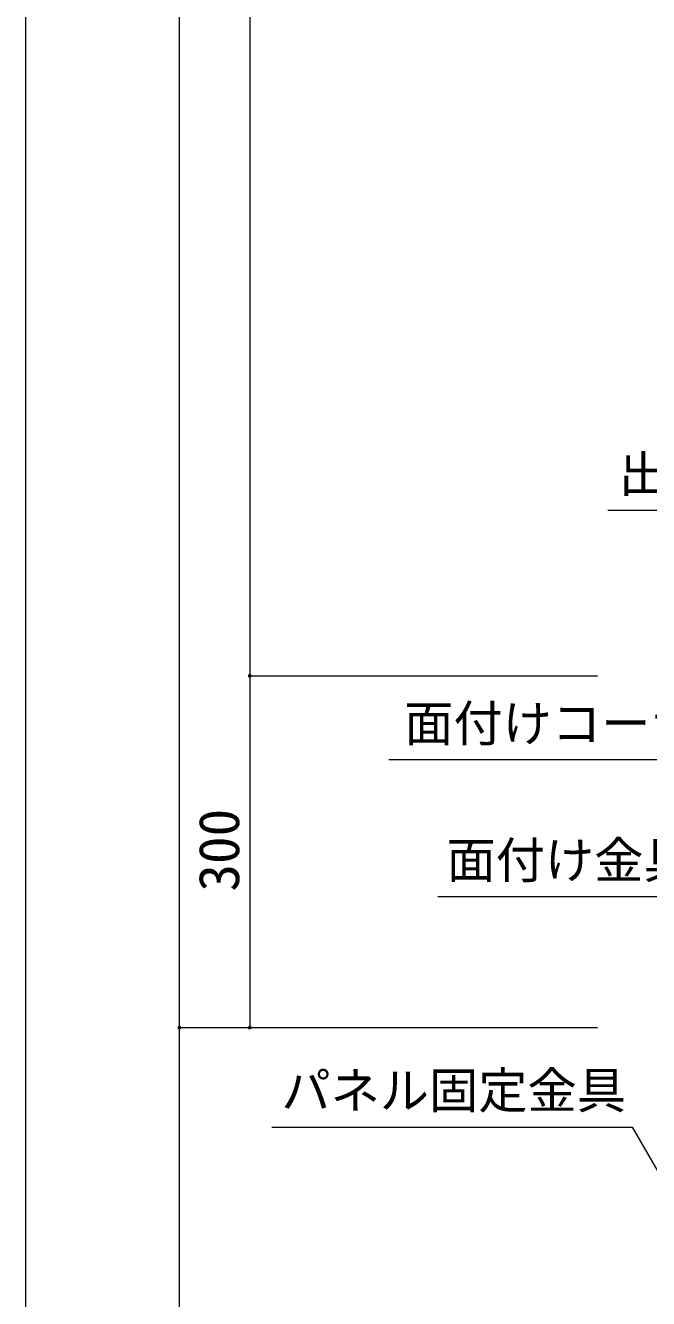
# Model space of a CAD drawing. Units: millimetres, scale not verified. Extents: x -4000 to 4000, y -2770 to 2770.
# Drawn here: x -4000 to -3468, y -598 to 487 of the extents above; entities that cross this region are included whole.
import ezdxf
from ezdxf.enums import TextEntityAlignment as Align

# ---------------------------------------------------------------- set-up
doc = ezdxf.new("R2010")
doc.units = ezdxf.units.MM
doc.header["$LTSCALE"] = 20
for name, color, linetype, lineweight in [('0-0_8図面枠', 5, 'Continuous', 9), ('0-E_1-7', 7, 'Continuous', 9), ('0-F_1-8', 3, 'Continuous', 9)]:
    doc.layers.add(name, color=color, linetype=linetype, lineweight=lineweight)
doc.styles.add('ＭＳ ゴシック', font='')
doc.styles.get('ＭＳ ゴシック').set_extended_font_data('MS Gothic')

msp = doc.modelspace()

# ---------------------------------------------------------------- linework, layer by layer
at = {"layer": '0-0_8図面枠'}
msp.add_lwpolyline([(-3999.87, -2769.93), (4000.13, -2769.93), (4000.13, 2770.07), (-3999.87, 2770.07)], close=True, dxfattribs=at)
at = {"layer": '0-E_1-7', "color": 3}
for p, q in [((-3868.54, -367.24), (-3868.54, 1666.26)), ((-3808.54, 1566.26), (-3808.54, -67.24)), ((-3808.54, -67.24), (-3808.54, -367.24)), ((-3808.54, -67.24), (-3511.93, -67.24)), ((-3868.54, -367.24), (-3511.93, -367.24)), ((-3868.54, -1867.24), (-3868.54, -367.24))]:
    msp.add_line(p, q, dxfattribs=at)
at = {"layer": '0-E_1-7'}
for points in [[(-3810.11, -66.94), (-3808.54, -67.24), (-3810.14, -67.14)], [(-3810.14, -67.14), (-3808.54, -67.24), (-3810.14, -67.24)], [(-3808.54, -67.24), (-3810.13, -67.44), (-3810.14, -67.24)], [(-3808.54, -67.24), (-3810.09, -67.63), (-3810.13, -67.44)], [(-3810.06, -66.74), (-3808.54, -67.24), (-3810.11, -66.94)], [(-3808.54, -67.24), (-3810.03, -67.83), (-3810.09, -67.63)], [(-3809.99, -66.55), (-3808.54, -67.24), (-3810.06, -66.74)], [(-3808.54, -67.24), (-3809.94, -68.01), (-3810.03, -67.83)], [(-3809.89, -66.38), (-3808.54, -67.24), (-3809.99, -66.55)], [(-3808.54, -67.24), (-3809.84, -68.18), (-3809.94, -68.01)], [(-3809.77, -66.22), (-3808.54, -67.24), (-3809.89, -66.38)], [(-3808.54, -67.24), (-3809.71, -68.33), (-3809.84, -68.18)], [(-3809.64, -66.07), (-3808.54, -67.24), (-3809.77, -66.22)], [(-3808.54, -67.24), (-3809.56, -68.47), (-3809.71, -68.33)], [(-3809.48, -65.94), (-3808.54, -67.24), (-3809.64, -66.07)], [(-3808.54, -67.24), (-3809.4, -68.59), (-3809.56, -68.47)], [(-3809.31, -65.83), (-3808.54, -67.24), (-3809.48, -65.94)], [(-3808.54, -67.24), (-3809.22, -68.68), (-3809.4, -68.59)], [(-3809.13, -65.75), (-3808.54, -67.24), (-3809.31, -65.83)], [(-3808.54, -67.24), (-3809.04, -68.76), (-3809.22, -68.68)], [(-3808.94, -65.69), (-3808.54, -67.24), (-3809.13, -65.75)], [(-3808.54, -67.24), (-3808.84, -68.81), (-3809.04, -68.76)], [(-3808.74, -65.65), (-3808.54, -67.24), (-3808.94, -65.69)], [(-3808.54, -67.24), (-3808.64, -68.83), (-3808.84, -68.81)], [(-3808.54, -65.64), (-3808.54, -67.24), (-3808.74, -65.65)], [(-3808.54, -67.24), (-3808.54, -68.84), (-3808.64, -68.83)], [(-3808.54, -65.64), (-3806.94, -67.24), (-3808.54, -67.24)], [(-3808.44, -65.64), (-3806.94, -67.24), (-3808.54, -65.64)], [(-3808.54, -67.24), (-3808.34, -68.82), (-3808.54, -68.84)], [(-3806.94, -67.24), (-3808.34, -68.82), (-3808.54, -67.24)], [(-3808.24, -65.66), (-3806.94, -67.24), (-3808.44, -65.64)], [(-3806.94, -67.24), (-3808.14, -68.79), (-3808.34, -68.82)], [(-3808.05, -65.71), (-3806.94, -67.24), (-3808.24, -65.66)], [(-3806.94, -67.24), (-3807.95, -68.72), (-3808.14, -68.79)], [(-3807.86, -65.79), (-3806.94, -67.24), (-3808.05, -65.71)], [(-3806.94, -67.24), (-3807.77, -68.64), (-3807.95, -68.72)], [(-3807.68, -65.89), (-3806.94, -67.24), (-3807.86, -65.79)], [(-3806.94, -67.24), (-3807.6, -68.53), (-3807.77, -68.64)], [(-3807.52, -66), (-3806.94, -67.24), (-3807.68, -65.89)], [(-3806.94, -67.24), (-3807.45, -68.4), (-3807.6, -68.53)], [(-3807.38, -66.14), (-3806.94, -67.24), (-3807.52, -66)], [(-3806.94, -67.24), (-3807.31, -68.26), (-3807.45, -68.4)], [(-3807.25, -66.3), (-3806.94, -67.24), (-3807.38, -66.14)], [(-3806.94, -67.24), (-3807.19, -68.09), (-3807.31, -68.26)], [(-3807.14, -66.47), (-3806.94, -67.24), (-3807.25, -66.3)], [(-3806.94, -67.24), (-3807.09, -67.92), (-3807.19, -68.09)], [(-3807.05, -66.65), (-3806.94, -67.24), (-3807.14, -66.47)], [(-3806.94, -67.24), (-3807.02, -67.73), (-3807.09, -67.92)], [(-3806.99, -66.84), (-3806.94, -67.24), (-3807.05, -66.65)], [(-3806.94, -67.24), (-3806.97, -67.54), (-3807.02, -67.73)], [(-3806.95, -67.04), (-3806.94, -67.24), (-3806.99, -66.84)], [(-3806.94, -67.24), (-3806.94, -67.34), (-3806.97, -67.54)], [(-3870.11, -366.94), (-3868.54, -367.24), (-3870.14, -367.14)], [(-3870.14, -367.14), (-3868.54, -367.24), (-3870.14, -367.24)], [(-3870.14, -367.24), (-3870.09, -367.63), (-3870.13, -367.44)], [(-3868.54, -367.24), (-3870.09, -367.63), (-3870.14, -367.24)], [(-3870.06, -366.74), (-3868.54, -367.24), (-3870.11, -366.94)], [(-3868.54, -367.24), (-3870.03, -367.83), (-3870.09, -367.63)], [(-3869.99, -366.55), (-3868.54, -367.24), (-3870.06, -366.74)], [(-3868.54, -367.24), (-3869.94, -368.01), (-3870.03, -367.83)], [(-3869.89, -366.38), (-3868.54, -367.24), (-3869.99, -366.55)], [(-3868.54, -367.24), (-3869.84, -368.18), (-3869.94, -368.01)], [(-3869.77, -366.22), (-3868.54, -367.24), (-3869.89, -366.38)], [(-3868.54, -367.24), (-3869.71, -368.33), (-3869.84, -368.18)], [(-3869.64, -366.07), (-3868.54, -367.24), (-3869.77, -366.22)], [(-3868.54, -367.24), (-3869.56, -368.47), (-3869.71, -368.33)], [(-3869.48, -365.94), (-3868.54, -367.24), (-3869.64, -366.07)], [(-3868.54, -367.24), (-3869.4, -368.59), (-3869.56, -368.47)], [(-3869.31, -365.83), (-3868.54, -367.24), (-3869.48, -365.94)], [(-3868.54, -367.24), (-3869.22, -368.68), (-3869.4, -368.59)], [(-3869.13, -365.75), (-3868.54, -367.24), (-3869.31, -365.83)], [(-3868.54, -367.24), (-3869.04, -368.76), (-3869.22, -368.68)], [(-3868.94, -365.69), (-3868.54, -367.24), (-3869.13, -365.75)], [(-3868.54, -367.24), (-3868.84, -368.81), (-3869.04, -368.76)], [(-3868.74, -365.65), (-3868.54, -367.24), (-3868.94, -365.69)], [(-3868.54, -367.24), (-3868.64, -368.83), (-3868.84, -368.81)], [(-3868.54, -365.64), (-3868.54, -367.24), (-3868.74, -365.65)], [(-3868.54, -367.24), (-3868.54, -368.84), (-3868.64, -368.83)], [(-3868.54, -365.64), (-3866.94, -367.24), (-3868.54, -367.24)], [(-3868.44, -365.64), (-3866.94, -367.24), (-3868.54, -365.64)], [(-3868.54, -367.24), (-3868.34, -368.82), (-3868.54, -368.84)], [(-3866.94, -367.24), (-3868.34, -368.82), (-3868.54, -367.24)], [(-3868.24, -365.66), (-3866.94, -367.24), (-3868.44, -365.64)], [(-3866.94, -367.24), (-3868.14, -368.79), (-3868.34, -368.82)], [(-3868.05, -365.71), (-3866.94, -367.24), (-3868.24, -365.66)], [(-3866.94, -367.24), (-3867.95, -368.72), (-3868.14, -368.79)], [(-3867.86, -365.79), (-3866.94, -367.24), (-3868.05, -365.71)], [(-3866.94, -367.24), (-3867.77, -368.64), (-3867.95, -368.72)], [(-3867.68, -365.89), (-3866.94, -367.24), (-3867.86, -365.79)], [(-3866.94, -367.24), (-3867.6, -368.53), (-3867.77, -368.64)], [(-3867.52, -366), (-3866.94, -367.24), (-3867.68, -365.89)], [(-3866.94, -367.24), (-3867.45, -368.4), (-3867.6, -368.53)], [(-3867.38, -366.14), (-3866.94, -367.24), (-3867.52, -366)], [(-3866.94, -367.24), (-3867.31, -368.26), (-3867.45, -368.4)], [(-3867.25, -366.3), (-3866.94, -367.24), (-3867.38, -366.14)], [(-3866.94, -367.24), (-3867.19, -368.09), (-3867.31, -368.26)], [(-3867.14, -366.47), (-3866.94, -367.24), (-3867.25, -366.3)], [(-3866.94, -367.24), (-3867.09, -367.92), (-3867.19, -368.09)], [(-3867.05, -366.65), (-3866.94, -367.24), (-3867.14, -366.47)], [(-3866.94, -367.24), (-3867.02, -367.73), (-3867.09, -367.92)], [(-3866.99, -366.84), (-3866.94, -367.24), (-3867.05, -366.65)], [(-3866.94, -367.24), (-3866.97, -367.54), (-3867.02, -367.73)], [(-3866.95, -367.04), (-3866.94, -367.24), (-3866.99, -366.84)], [(-3866.94, -367.24), (-3866.94, -367.34), (-3866.97, -367.54)], [(-3810.11, -366.94), (-3808.54, -367.24), (-3810.14, -367.14)], [(-3810.14, -367.14), (-3808.54, -367.24), (-3810.14, -367.24)], [(-3810.14, -367.24), (-3810.09, -367.63), (-3810.13, -367.44)], [(-3808.54, -367.24), (-3810.09, -367.63), (-3810.14, -367.24)], [(-3810.06, -366.74), (-3808.54, -367.24), (-3810.11, -366.94)], [(-3808.54, -367.24), (-3810.03, -367.83), (-3810.09, -367.63)], [(-3809.99, -366.55), (-3808.54, -367.24), (-3810.06, -366.74)], [(-3808.54, -367.24), (-3809.94, -368.01), (-3810.03, -367.83)], [(-3809.89, -366.38), (-3808.54, -367.24), (-3809.99, -366.55)], [(-3808.54, -367.24), (-3809.84, -368.18), (-3809.94, -368.01)], [(-3809.77, -366.22), (-3808.54, -367.24), (-3809.89, -366.38)], [(-3808.54, -367.24), (-3809.71, -368.33), (-3809.84, -368.18)], [(-3809.64, -366.07), (-3808.54, -367.24), (-3809.77, -366.22)], [(-3808.54, -367.24), (-3809.56, -368.47), (-3809.71, -368.33)], [(-3809.48, -365.94), (-3808.54, -367.24), (-3809.64, -366.07)], [(-3808.54, -367.24), (-3809.4, -368.59), (-3809.56, -368.47)], [(-3809.31, -365.83), (-3808.54, -367.24), (-3809.48, -365.94)], [(-3808.54, -367.24), (-3809.22, -368.68), (-3809.4, -368.59)], [(-3809.13, -365.75), (-3808.54, -367.24), (-3809.31, -365.83)], [(-3808.54, -367.24), (-3809.04, -368.76), (-3809.22, -368.68)], [(-3808.94, -365.69), (-3808.54, -367.24), (-3809.13, -365.75)], [(-3808.54, -367.24), (-3808.84, -368.81), (-3809.04, -368.76)], [(-3808.74, -365.65), (-3808.54, -367.24), (-3808.94, -365.69)], [(-3808.54, -367.24), (-3808.64, -368.83), (-3808.84, -368.81)], [(-3808.54, -365.64), (-3808.54, -367.24), (-3808.74, -365.65)], [(-3808.54, -367.24), (-3808.54, -368.84), (-3808.64, -368.83)], [(-3808.54, -365.64), (-3806.94, -367.24), (-3808.54, -367.24)], [(-3808.44, -365.64), (-3806.94, -367.24), (-3808.54, -365.64)], [(-3808.54, -367.24), (-3808.34, -368.82), (-3808.54, -368.84)], [(-3806.94, -367.24), (-3808.34, -368.82), (-3808.54, -367.24)], [(-3808.24, -365.66), (-3806.94, -367.24), (-3808.44, -365.64)], [(-3806.94, -367.24), (-3808.14, -368.79), (-3808.34, -368.82)], [(-3808.05, -365.71), (-3806.94, -367.24), (-3808.24, -365.66)], [(-3806.94, -367.24), (-3807.95, -368.72), (-3808.14, -368.79)], [(-3807.86, -365.79), (-3806.94, -367.24), (-3808.05, -365.71)], [(-3806.94, -367.24), (-3807.77, -368.64), (-3807.95, -368.72)], [(-3807.68, -365.89), (-3806.94, -367.24), (-3807.86, -365.79)], [(-3806.94, -367.24), (-3807.6, -368.53), (-3807.77, -368.64)], [(-3807.52, -366), (-3806.94, -367.24), (-3807.68, -365.89)], [(-3806.94, -367.24), (-3807.45, -368.4), (-3807.6, -368.53)], [(-3807.38, -366.14), (-3806.94, -367.24), (-3807.52, -366)], [(-3806.94, -367.24), (-3807.31, -368.26), (-3807.45, -368.4)], [(-3807.25, -366.3), (-3806.94, -367.24), (-3807.38, -366.14)], [(-3806.94, -367.24), (-3807.19, -368.09), (-3807.31, -368.26)], [(-3807.14, -366.47), (-3806.94, -367.24), (-3807.25, -366.3)], [(-3806.94, -367.24), (-3807.09, -367.92), (-3807.19, -368.09)], [(-3807.05, -366.65), (-3806.94, -367.24), (-3807.14, -366.47)], [(-3806.94, -367.24), (-3807.02, -367.73), (-3807.09, -367.92)], [(-3806.99, -366.84), (-3806.94, -367.24), (-3807.05, -366.65)], [(-3806.94, -367.24), (-3806.97, -367.54), (-3807.02, -367.73)], [(-3806.95, -367.04), (-3806.94, -367.24), (-3806.99, -366.84)], [(-3806.94, -367.24), (-3806.94, -367.34), (-3806.97, -367.54)]]:
    msp.add_solid(points, dxfattribs=at)
at = {"layer": '0-F_1-8'}
for p, q in [((-3065.67, 73.64), (-3503.06, 73.64)), ((-3211.86, -139), (-3689.97, -139)), ((-3430.5, -255.66), (-3648, -255.66)), ((-3789.57, -451.98), (-3482.37, -451.98)), ((-3482.37, -451.98), (-3402.7, -589.96))]:
    msp.add_line(p, q, dxfattribs=at)

# ---------------------------------------------------------------- texts
at = {"layer": '0-E_1-7', "color": 4, "style": 'ＭＳ ゴシック'}
msp.add_text('300', height=34.6, rotation=90, dxfattribs=at).set_placement((-3807.19, -251.24), align=Align.BOTTOM_LEFT)
at = {"layer": '0-F_1-8', "color": 4, "style": 'ＭＳ ゴシック'}
for s, p in [('出隅コーナー受け金具', (-3493.61, 80.23)), ('面付けコーナー吊り金具', (-3676.74, -132.41)), ('面付け金具', (-3640.71, -249.07)), ('パネル固定金具', (-3781.57, -445.39))]:
    msp.add_text(s, height=30.79, dxfattribs=at).set_placement(p, align=Align.BOTTOM_LEFT)

doc.saveas('drawing.dxf')
